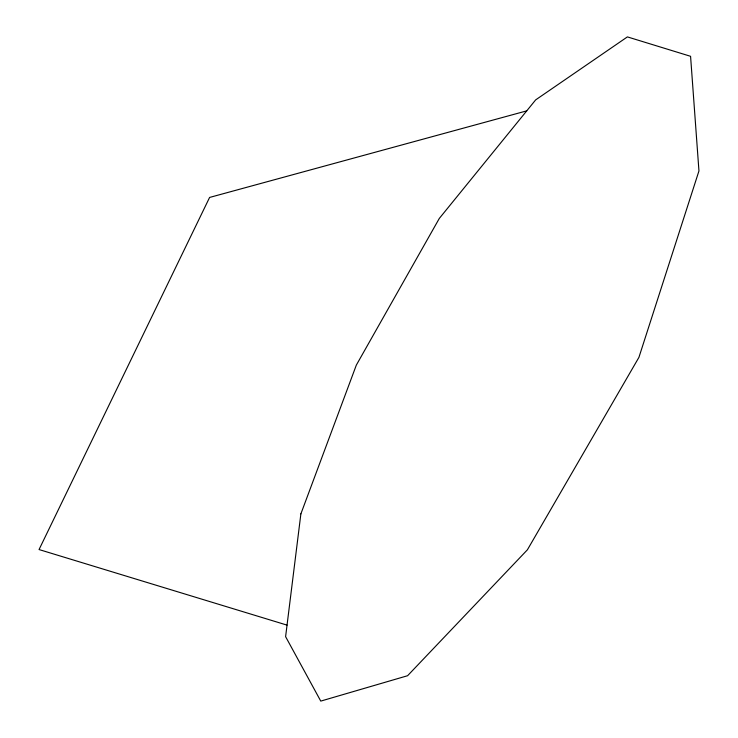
<?xml version="1.0" encoding="UTF-8"?>
<svg xmlns="http://www.w3.org/2000/svg" width="738" height="738" viewBox="0 0 738 738"><rect width="100%" height="100%" fill="white"/><g stroke="black" fill="none" stroke-linecap="round" stroke-linejoin="round"><path stroke-width="1.11" d="M526.729 110.866L209.601 197.443L39.049 549.552L287.036 625.123M300.883 513.86L285.606 636.663L320.762 701.1L407.588 675.722L527.393 549.81L638.933 357.349L698.951 170.948L690.574 56.3L627.401 36.9L535.659 99.888L439.304 218.439L356.325 365.116L300.883 513.86"/></g></svg>
